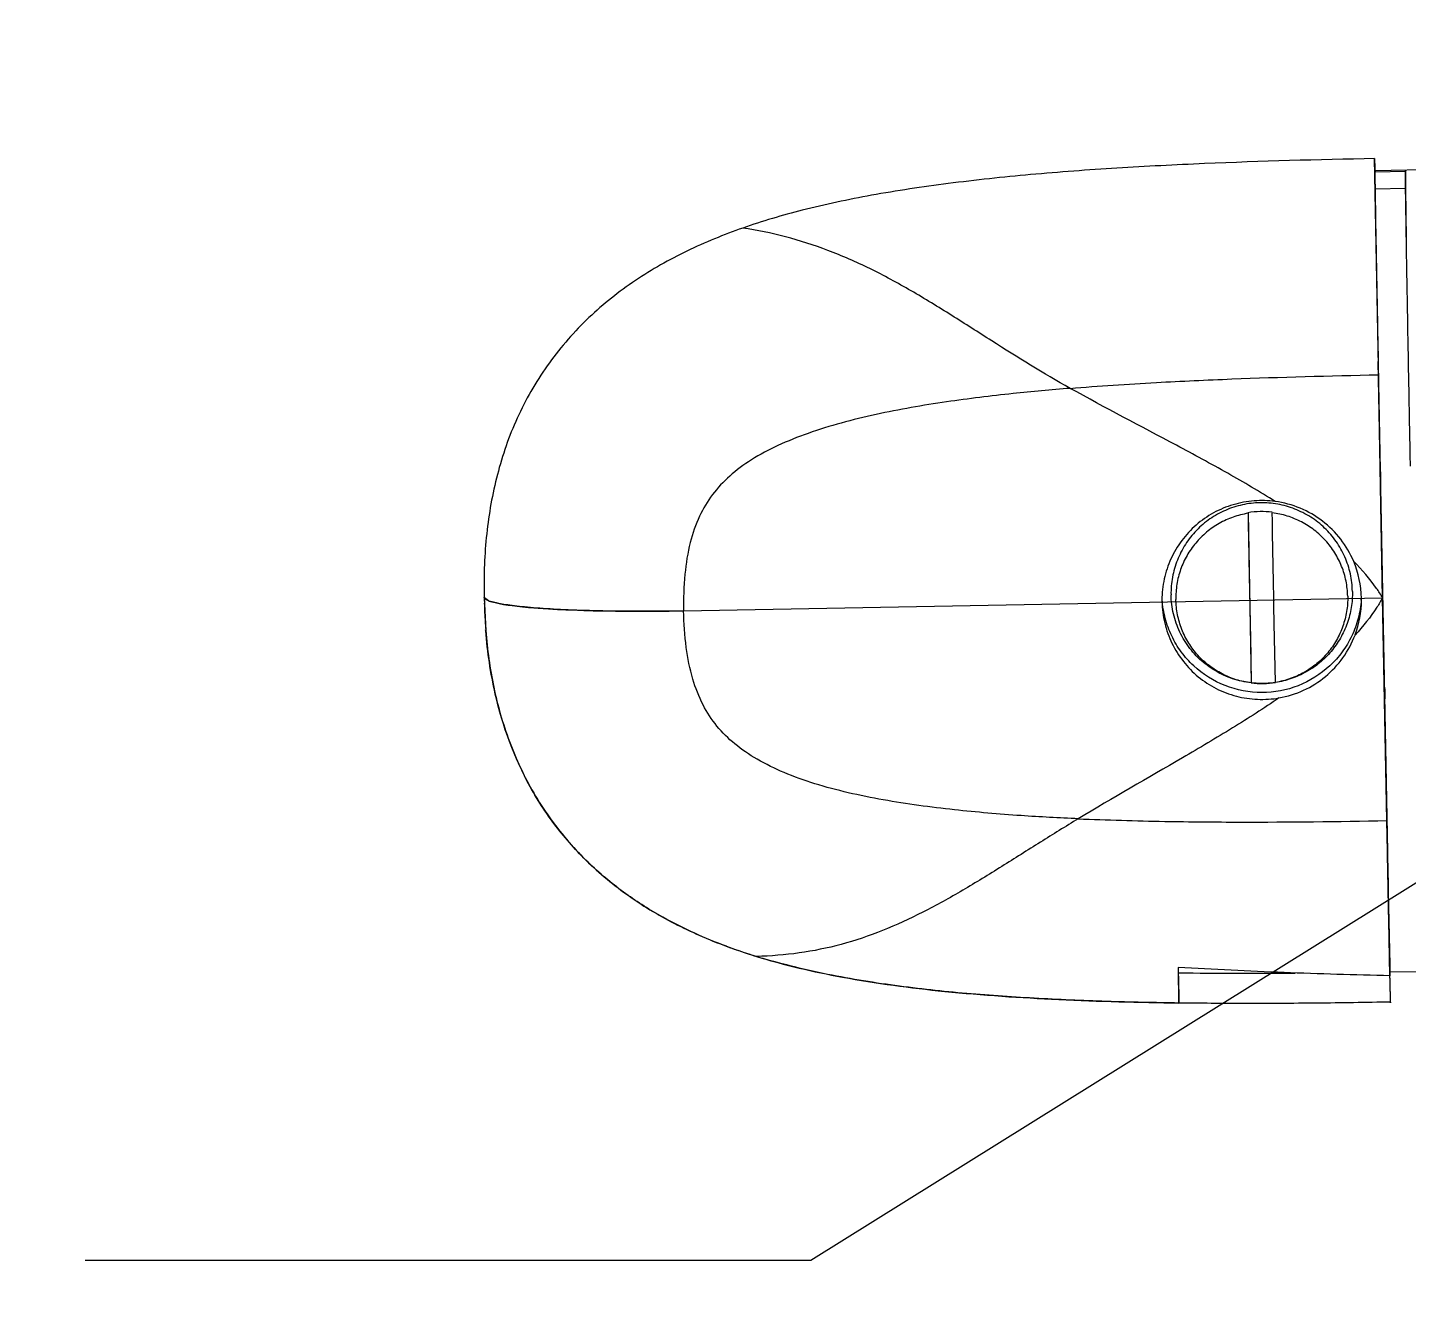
# Model space of a CAD drawing. Header units: millimetres. Extents: x 0 to 420, y 0 to 297.
# Drawn here: x 114.14 to 125.56, y 160.68 to 171.18 of the extents above; entities that cross this region are included whole.
import ezdxf

# ---------------------------------------------------------------- set-up
doc = ezdxf.new("R2010")
doc.units = ezdxf.units.MM
doc.header["$LTSCALE"] = 23.1
doc.layers.get('0').update_dxf_attribs({"linetype": 'CONTINUOUS'})
doc.layers.add('02___PRT_ALL_AXES', color=7, linetype='CONTINUOUS')
doc.styles.get("Standard").update_dxf_attribs({"font": 'txt', "width": 0.85})
doc.dimstyles.get("Standard").update_dxf_attribs({"dimtxt": 3.5, "dimasz": 3.5, "dimexe": 1.5, "dimexo": 1, "dimtad": 1, "dimtxsty": 'STANDARD', "dimcen": 0.09, "dimadec": 0, "dimazin": 0, "dimtol": 1, "dimtp": 0.01, "dimtm": 0.01, "dimtfac": 1, "dimtofl": 0, "dimtmove": 0, "dimatfit": 3, "dimfxl": 1, "dimtolj": 1, "dimarcsym": 0})

msp = doc.modelspace()

# ---------------------------------------------------------------- linework, layer by layer
at = {"color": 7, "linetype": 'CONTINUOUS'}
for p, q in [((125.392, 164.367), (125.283, 170.094)), ((125.288, 169.997), (126.537, 170.021)), ((125.288, 169.997), (125.288, 169.985)), ((125.288, 169.985), (125.537, 169.989)), ((125.288, 169.845), (125.288, 169.985)), ((125.538, 169.999), (125.537, 169.989)), ((125.537, 169.989), (125.537, 169.85)), ((125.538, 170.002), (125.538, 169.999)), ((125.288, 169.845), (125.537, 169.85)), ((125.537, 169.85), (125.545, 169.428)), ((125.313, 168.501), (125.313, 168.418)), ((125.332, 167.422), (125.313, 168.418)), ((125.349, 166.464), (125.314, 168.307)), ((125.332, 167.505), (125.33, 167.505)), ((125.332, 167.505), (125.332, 167.422)), ((124.236, 167.166), (124.263, 165.76)), ((124.236, 167.162), (124.236, 167.166)), ((124.436, 167.17), (124.436, 167.166)), ((117.918, 166.517), (117.919, 166.468)), ((117.918, 166.517), (117.919, 166.468)), ((117.919, 166.468), (117.932, 166.192)), ((123.524, 166.446), (123.524, 166.43)), ((125.174, 166.445), (125.174, 166.461)), ((125.366, 165.712), (125.366, 165.629)), ((125.41, 163.339), (125.366, 165.629)), ((123.665, 163.114), (123.66, 163.409)), ((125.411, 163.371), (125.661, 163.376))]:
    msp.add_line(p, q, dxfattribs=at)
at = {"color": 4, "linetype": 'CONTINUOUS'}
for p, q in [((117.919, 166.468), (117.919, 166.468)), ((119.568, 166.355), (125.349, 166.464)), ((125.384, 164.622), (125.349, 166.464)), ((117.932, 166.19), (117.931, 166.2)), ((125.389, 164.367), (125.384, 164.622)), ((125.392, 164.367), (125.39, 164.367)), ((125.41, 163.339), (125.409, 163.387)), ((125.41, 163.329), (125.41, 163.339)), ((123.665, 163.114), (123.629, 163.115))]:
    msp.add_line(p, q, dxfattribs=at)
at = {"color": 7, "linetype": 'CONTINUOUS'}
msp.add_lwpolyline([(117.919, 166.468), (117.927, 166.259), (117.932, 166.192)], dxfattribs=at)
for centre, radius, start, end in [((124.349, 166.46), 0.716, 83.049, 99.1139), ((124.355, 166.446), 0.819, 1.0922, 22.8689), ((124.355, 166.446), 0.819, 339.3091, 359.9792), ((124.353, 166.502), 0.821, 356.0283, 357.1313), ((124.349, 166.471), 0.716, 263.049, 279.1139), ((124.267, 211.602), 48.242, 269.2792, 270.4274)]:
    msp.add_arc(centre, radius, start, end, dxfattribs=at)
at = {"color": 4, "linetype": 'CONTINUOUS'}
for centre, radius, start, end in [((122.546, 166.551), 4.628, 181.6225, 183.5205), ((122.228, 166.533), 4.309, 183.5357, 184.2595), ((122.136, 166.526), 4.217, 184.2615, 184.4327), ((121.579, 168.067), 4.78, 249.7319, 252.8865), ((121.718, 168.511), 5.245, 252.8582, 254.3956)]:
    msp.add_arc(centre, radius, start, end, dxfattribs=at)
at = {"color": 7, "linetype": 'CONTINUOUS'}
for points, knots in [([(125.283, 170.094), (124.814, 170.085), (124.103, 170.066), (123.155, 170.018), (122.447, 169.966), (121.77, 169.894), (121.139, 169.8), (120.571, 169.68), (120.219, 169.577), (120.058, 169.52)], [0, 0, 0, 0, 0.266745, 0.404426, 0.540029, 0.670118, 0.791826, 0.902602, 1, 1, 1, 1]), ([(125.283, 170.094), (125.283, 170.073), (125.284, 170.008), (125.286, 169.874), (125.289, 169.676), (125.295, 169.325), (125.304, 168.862), (125.311, 168.486), (125.314, 168.307)], [0, 0, 0, 0, 0.035017, 0.110231, 0.223784, 0.368141, 0.699888, 1, 1, 1, 1]), ([(125.579, 167.551), (125.576, 167.72), (125.57, 168.047), (125.562, 168.446), (125.557, 168.744), (125.554, 168.949), (125.55, 169.138), (125.547, 169.311), (125.545, 169.467), (125.543, 169.604), (125.541, 169.706), (125.54, 169.778), (125.539, 169.824), (125.539, 169.865), (125.538, 169.901), (125.538, 169.931), (125.538, 169.956), (125.538, 169.973), (125.537, 169.984), (125.537, 169.99), (125.538, 169.995), (125.537, 169.999), (125.538, 170), (125.537, 170.002), (125.538, 170.002)], [0, 0, 0, 0, 0.207044, 0.399555, 0.488702, 0.572287, 0.649741, 0.720532, 0.78418, 0.840248, 0.888356, 0.909319, 0.928174, 0.944887, 0.959429, 0.971778, 0.981911, 0.98981, 0.992918, 0.995463, 0.997445, 0.998862, 0.999713, 1, 1, 1, 1]), ([(120.058, 169.52), (119.9, 169.465), (119.594, 169.341), (119.162, 169.097), (118.774, 168.789), (118.445, 168.415), (118.191, 167.984), (118.023, 167.515), (117.931, 167.022), (117.916, 166.686), (117.918, 166.517)], [0, 0, 0, 0, 0.125712, 0.248952, 0.372726, 0.497639, 0.622956, 0.747479, 0.87216, 1, 1, 1, 1]), ([(122.765, 168.195), (122.544, 168.318), (122.219, 168.521), (121.786, 168.799), (121.453, 169.003), (121.114, 169.188), (120.767, 169.34), (120.415, 169.454), (120.176, 169.502), (120.058, 169.52)], [0, 0, 0, 0, 0.249314, 0.378562, 0.507858, 0.635338, 0.759893, 0.881327, 1, 1, 1, 1]), ([(122.765, 168.195), (123.002, 168.215), (123.448, 168.244), (124.298, 168.283), (124.91, 168.299), (125.314, 168.307)], [0, 0, 0, 0, 0.280103, 0.525062, 1, 1, 1, 1]), ([(122.765, 168.195), (122.607, 168.183), (122.266, 168.151), (121.729, 168.086), (121.255, 168.004), (120.874, 167.912), (120.602, 167.828), (120.352, 167.729), (120.133, 167.613), (119.949, 167.478), (119.801, 167.321), (119.69, 167.134), (119.613, 166.911), (119.572, 166.647), (119.566, 166.456), (119.568, 166.355)], [0, 0, 0, 0, 0.113885, 0.246984, 0.38939, 0.460512, 0.529325, 0.594211, 0.653878, 0.707848, 0.757817, 0.807912, 0.863163, 0.927104, 1, 1, 1, 1]), ([(124.461, 167.26), (124.332, 167.341), (124.062, 167.499), (123.494, 167.807), (123.056, 168.034), (122.765, 168.195)], [0, 0, 0, 0, 0.235774, 0.484557, 1, 1, 1, 1]), ([(124.461, 167.26), (124.403, 167.268), (124.285, 167.271), (124.111, 167.239), (123.948, 167.171), (123.803, 167.07), (123.683, 166.94), (123.593, 166.788), (123.537, 166.621), (123.524, 166.504), (123.524, 166.446)], [0, 0, 0, 0, 0.125221, 0.250435, 0.375601, 0.500676, 0.625633, 0.750491, 0.875267, 1, 1, 1, 1]), ([(125.099, 166.516), (125.098, 166.565), (125.087, 166.663), (125.041, 166.803), (124.969, 166.932), (124.873, 167.044), (124.757, 167.135), (124.625, 167.202), (124.482, 167.242), (124.335, 167.254), (124.188, 167.237), (124.047, 167.191), (123.918, 167.119), (123.806, 167.024), (123.714, 166.908), (123.647, 166.777), (123.606, 166.635), (123.598, 166.537), (123.599, 166.488)], [0, 0, 0, 0, 0.062386, 0.124787, 0.187225, 0.249706, 0.312234, 0.374804, 0.437406, 0.500023, 0.562639, 0.625235, 0.687798, 0.750317, 0.812789, 0.87522, 0.937616, 1, 1, 1, 1]), ([(125.11, 166.764), (125.082, 166.829), (125.01, 166.953), (124.857, 167.105), (124.671, 167.213), (124.532, 167.25), (124.461, 167.26)], [0, 0, 0, 0, 0.249685, 0.499597, 0.749714, 1, 1, 1, 1]), ([(124.236, 167.162), (124.194, 167.155), (124.112, 167.134), (123.996, 167.082), (123.891, 167.009), (123.801, 166.919), (123.728, 166.815), (123.675, 166.699), (123.644, 166.576), (123.638, 166.492), (123.639, 166.45)], [0, 0, 0, 0, 0.125242, 0.250423, 0.375538, 0.500567, 0.625513, 0.750388, 0.875203, 1, 1, 1, 1]), ([(124.236, 167.162), (124.238, 167.045), (124.247, 166.578), (124.256, 166.111), (124.263, 165.76)], [0, 0, 0, 0, 0.249559, 1, 1, 1, 1]), ([(124.463, 165.764), (124.46, 165.872), (124.451, 166.339), (124.442, 166.807), (124.436, 167.166)], [0, 0, 0, 0, 0.231366, 1, 1, 1, 1]), ([(125.06, 166.476), (125.059, 166.519), (125.05, 166.603), (125.014, 166.725), (124.956, 166.838), (124.88, 166.94), (124.786, 167.026), (124.679, 167.094), (124.561, 167.143), (124.478, 167.161), (124.436, 167.166)], [0, 0, 0, 0, 0.124787, 0.2496, 0.374476, 0.499427, 0.624462, 0.74958, 0.874763, 1, 1, 1, 1]), ([(125.349, 166.464), (125.333, 166.491), (125.263, 166.598), (125.179, 166.695), (125.11, 166.764)], [0, 0, 0, 0, 0.238538, 1, 1, 1, 1]), ([(125.099, 166.516), (125.1, 166.472), (125.094, 166.382), (125.06, 166.251), (125.003, 166.129), (124.926, 166.018), (124.83, 165.923), (124.718, 165.847), (124.595, 165.792), (124.507, 165.77), (124.463, 165.764)], [0, 0, 0, 0, 0.124795, 0.24961, 0.374484, 0.49943, 0.62446, 0.749574, 0.874761, 1, 1, 1, 1]), ([(119.568, 166.355), (119.442, 166.353), (119.205, 166.351), (118.876, 166.354), (118.596, 166.364), (118.394, 166.375), (118.257, 166.387), (118.172, 166.396), (118.099, 166.406), (118.038, 166.416), (117.989, 166.427), (117.956, 166.437), (117.937, 166.447), (117.925, 166.454), (117.919, 166.462), (117.919, 166.468)], [0, 0, 0, 0, 0.227315, 0.425653, 0.593385, 0.731243, 0.789392, 0.84052, 0.884699, 0.921884, 0.951987, 0.974835, 0.983541, 0.990486, 1, 1, 1, 1]), ([(123.524, 166.43), (123.526, 166.371), (123.541, 166.253), (123.601, 166.085), (123.696, 165.934), (123.821, 165.806), (123.97, 165.708), (124.138, 165.645), (124.315, 165.618), (124.434, 165.626), (124.492, 165.636)], [0, 0, 0, 0, 0.124727, 0.249502, 0.374363, 0.499324, 0.624404, 0.749575, 0.874788, 1, 1, 1, 1]), ([(125.172, 166.446), (125.169, 166.394), (125.152, 166.292), (125.098, 166.147), (125.019, 166.014), (124.881, 165.859), (124.659, 165.719), (124.349, 165.661), (124.04, 165.719), (123.817, 165.86), (123.68, 166.014), (123.6, 166.147), (123.547, 166.293), (123.53, 166.395), (123.526, 166.446)], [0, 0, 0, 0, 0.062543, 0.125074, 0.187648, 0.250264, 0.375073, 0.500001, 0.624929, 0.749738, 0.812354, 0.874927, 0.937462, 1, 1, 1, 1]), ([(124.463, 165.764), (124.41, 165.756), (124.303, 165.751), (124.145, 165.778), (123.996, 165.837), (123.862, 165.926), (123.751, 166.042), (123.667, 166.178), (123.614, 166.329), (123.6, 166.435), (123.599, 166.488)], [0, 0, 0, 0, 0.125213, 0.250415, 0.375563, 0.500629, 0.625595, 0.750465, 0.87525, 1, 1, 1, 1]), ([(124.263, 165.76), (124.221, 165.766), (124.137, 165.783), (124.02, 165.832), (123.912, 165.9), (123.819, 165.986), (123.742, 166.088), (123.685, 166.201), (123.649, 166.323), (123.64, 166.407), (123.639, 166.45)], [0, 0, 0, 0, 0.125237, 0.25042, 0.375538, 0.500573, 0.625524, 0.7504, 0.875213, 1, 1, 1, 1]), ([(125.06, 166.476), (125.061, 166.434), (125.055, 166.35), (125.023, 166.227), (124.97, 166.111), (124.898, 166.007), (124.807, 165.917), (124.703, 165.844), (124.587, 165.792), (124.504, 165.771), (124.463, 165.764)], [0, 0, 0, 0, 0.124797, 0.249612, 0.374487, 0.499433, 0.624462, 0.749577, 0.874758, 1, 1, 1, 1]), ([(125.349, 166.464), (125.334, 166.438), (125.269, 166.328), (125.188, 166.228), (125.121, 166.156)], [0, 0, 0, 0, 0.23854, 1, 1, 1, 1]), ([(122.832, 164.637), (122.674, 164.644), (122.332, 164.662), (121.794, 164.708), (121.316, 164.772), (120.932, 164.849), (120.657, 164.922), (120.404, 165.012), (120.18, 165.12), (119.991, 165.248), (119.838, 165.399), (119.72, 165.581), (119.634, 165.802), (119.583, 166.064), (119.57, 166.254), (119.568, 166.355)], [0, 0, 0, 0, 0.11388, 0.246974, 0.389377, 0.460499, 0.529313, 0.5942, 0.65387, 0.707844, 0.757816, 0.807915, 0.863168, 0.927108, 1, 1, 1, 1]), ([(117.932, 166.192), (117.944, 166.035), (117.987, 165.724), (118.095, 165.346), (118.216, 165.057), (118.362, 164.779), (118.59, 164.458), (118.925, 164.128), (119.309, 163.861), (119.727, 163.651), (120.022, 163.545), (120.172, 163.499)], [0, 0, 0, 0, 0.126137, 0.250867, 0.313284, 0.375954, 0.501572, 0.626547, 0.750408, 0.873947, 1, 1, 1, 1]), ([(124.492, 165.636), (124.562, 165.648), (124.7, 165.691), (124.882, 165.806), (125.029, 165.963), (125.096, 166.09), (125.121, 166.156)], [0, 0, 0, 0, 0.250294, 0.500407, 0.750313, 1, 1, 1, 1]), ([(124.492, 165.636), (124.367, 165.55), (124.103, 165.382), (123.547, 165.053), (123.117, 164.809), (122.832, 164.637)], [0, 0, 0, 0, 0.235773, 0.484556, 1, 1, 1, 1]), ([(122.832, 164.637), (122.727, 164.574), (122.516, 164.442), (122.199, 164.242), (121.879, 164.044), (121.552, 163.862), (121.217, 163.708), (120.875, 163.592), (120.525, 163.521), (120.29, 163.502), (120.172, 163.499)], [0, 0, 0, 0, 0.125659, 0.254155, 0.383195, 0.510934, 0.636234, 0.758972, 0.879915, 1, 1, 1, 1]), ([(122.832, 164.637), (123.07, 164.627), (123.517, 164.614), (124.368, 164.607), (124.98, 164.614), (125.384, 164.622)], [0, 0, 0, 0, 0.280105, 0.525064, 1, 1, 1, 1]), ([(125.384, 164.622), (125.386, 164.515), (125.394, 164.088), (125.403, 163.66), (125.41, 163.339)], [0, 0, 0, 0, 0.248744, 1, 1, 1, 1]), ([(120.172, 163.499), (120.404, 163.427), (120.92, 163.308), (121.757, 163.198), (122.687, 163.136), (123.333, 163.119), (123.665, 163.114)], [0, 0, 0, 0, 0.206898, 0.449366, 0.717541, 1, 1, 1, 1]), ([(125.41, 163.339), (125.118, 163.346), (124.533, 163.363), (123.95, 163.391), (123.658, 163.409)], [0, 0, 0, 0, 0.500005, 1, 1, 1, 1]), ([(123.658, 163.409), (123.659, 163.367), (123.66, 163.309), (123.662, 163.237), (123.663, 163.196), (123.664, 163.163), (123.664, 163.139), (123.665, 163.123), (123.665, 163.116), (123.665, 163.114)], [0, 0, 0, 0, 0.421832, 0.591775, 0.733063, 0.844983, 0.927, 0.978749, 1, 1, 1, 1])]:
    msp.add_open_spline(points, degree=3, knots=knots, dxfattribs=at)
at = {"color": 4, "linetype": 'CONTINUOUS'}
for points, knots in [([(117.919, 166.468), (117.922, 166.465), (117.926, 166.462), (117.932, 166.458), (117.937, 166.454), (117.941, 166.451), (117.945, 166.448), (117.948, 166.446), (117.95, 166.444), (117.952, 166.443), (117.954, 166.441), (117.955, 166.441), (117.956, 166.44), (117.957, 166.439), (117.958, 166.438), (117.958, 166.438), (117.959, 166.438), (117.959, 166.437), (117.96, 166.437), (117.96, 166.437), (117.96, 166.437), (117.96, 166.437), (117.96, 166.437), (117.96, 166.437), (117.961, 166.437), (117.962, 166.436), (117.962, 166.436), (117.964, 166.436), (117.965, 166.436), (117.967, 166.435), (117.969, 166.435), (117.973, 166.434), (117.978, 166.433), (117.985, 166.431), (117.992, 166.429), (118, 166.427), (118.011, 166.425), (118.025, 166.422), (118.036, 166.419), (118.045, 166.417), (118.051, 166.416), (118.058, 166.414), (118.064, 166.413), (118.068, 166.412), (118.071, 166.411), (118.074, 166.41), (118.076, 166.41), (118.078, 166.41), (118.079, 166.409), (118.08, 166.409), (118.08, 166.409), (118.081, 166.409), (118.081, 166.409), (118.082, 166.409), (118.082, 166.409), (118.083, 166.409), (118.084, 166.408), (118.085, 166.408), (118.087, 166.408), (118.089, 166.408), (118.093, 166.407), (118.097, 166.407), (118.102, 166.406), (118.109, 166.405), (118.118, 166.404), (118.129, 166.403), (118.143, 166.401), (118.161, 166.399), (118.182, 166.397), (118.2, 166.394), (118.215, 166.393), (118.225, 166.391), (118.236, 166.39), (118.247, 166.389), (118.256, 166.388), (118.263, 166.387), (118.267, 166.386), (118.271, 166.386), (118.273, 166.386), (118.275, 166.386), (118.276, 166.385), (118.277, 166.385), (118.277, 166.385), (118.277, 166.385), (118.278, 166.385), (118.278, 166.385), (118.279, 166.385), (118.281, 166.385), (118.283, 166.385), (118.286, 166.385), (118.29, 166.384), (118.295, 166.384), (118.3, 166.384), (118.308, 166.383), (118.315, 166.383), (118.324, 166.382), (118.336, 166.381), (118.355, 166.38), (118.379, 166.378), (118.407, 166.376), (118.435, 166.374), (118.459, 166.373), (118.478, 166.371), (118.49, 166.371), (118.499, 166.37), (118.506, 166.37), (118.513, 166.369), (118.519, 166.369), (118.524, 166.368), (118.528, 166.368), (118.531, 166.368), (118.533, 166.368), (118.534, 166.368), (118.536, 166.368), (118.537, 166.367), (118.539, 166.367), (118.541, 166.367), (118.544, 166.367), (118.547, 166.367), (118.553, 166.367), (118.56, 166.367), (118.572, 166.366), (118.586, 166.366), (118.603, 166.365), (118.621, 166.364), (118.638, 166.364), (118.673, 166.363), (118.713, 166.361), (118.759, 166.359), (118.788, 166.358), (118.808, 166.358), (118.819, 166.357), (118.828, 166.357), (118.837, 166.357), (118.844, 166.356), (118.849, 166.356), (118.851, 166.356), (118.853, 166.356), (118.855, 166.356), (118.856, 166.356), (118.86, 166.356), (118.864, 166.356), (118.868, 166.356), (118.875, 166.356), (118.886, 166.356), (118.902, 166.355), (118.921, 166.355), (118.94, 166.355), (118.959, 166.355), (118.984, 166.355), (119.015, 166.354), (119.053, 166.354), (119.091, 166.353), (119.123, 166.353), (119.148, 166.353), (119.164, 166.352), (119.177, 166.352), (119.185, 166.352), (119.191, 166.352), (119.196, 166.352), (119.2, 166.352), (119.203, 166.352), (119.206, 166.352), (119.211, 166.352), (119.217, 166.352), (119.226, 166.352), (119.236, 166.352), (119.249, 166.352), (119.266, 166.353), (119.293, 166.353), (119.327, 166.353), (119.367, 166.354), (119.421, 166.354), (119.488, 166.355), (119.541, 166.355), (119.568, 166.355)], [0, 0, 0, 0, 0.03125, 0.046875, 0.0625, 0.078125, 0.09375, 0.101562, 0.109375, 0.117188, 0.121094, 0.125, 0.128906, 0.132812, 0.134766, 0.136719, 0.138672, 0.139648, 0.140625, 0.141602, 0.14209, 0.142578, 0.142822, 0.143066, 0.143555, 0.144531, 0.145508, 0.146484, 0.148438, 0.150391, 0.152344, 0.15625, 0.164062, 0.171875, 0.179688, 0.1875, 0.203125, 0.21875, 0.234375, 0.242188, 0.25, 0.257812, 0.265625, 0.269531, 0.273438, 0.277344, 0.279297, 0.28125, 0.282227, 0.283203, 0.28418, 0.285156, 0.2854, 0.285645, 0.286133, 0.286621, 0.287109, 0.288086, 0.289062, 0.291016, 0.292969, 0.296875, 0.300781, 0.304688, 0.3125, 0.320312, 0.328125, 0.34375, 0.359375, 0.375, 0.382812, 0.390625, 0.398438, 0.40625, 0.414062, 0.417969, 0.421875, 0.423828, 0.425781, 0.426758, 0.427734, 0.428223, 0.428467, 0.428589, 0.428711, 0.429199, 0.429688, 0.430664, 0.431641, 0.433594, 0.435547, 0.4375, 0.441406, 0.445312, 0.449219, 0.453125, 0.460938, 0.46875, 0.484375, 0.5, 0.515625, 0.53125, 0.539062, 0.546875, 0.550781, 0.554688, 0.558594, 0.5625, 0.564453, 0.566406, 0.568359, 0.569336, 0.570312, 0.570801, 0.571289, 0.572266, 0.573242, 0.574219, 0.576172, 0.578125, 0.582031, 0.585938, 0.59375, 0.601562, 0.609375, 0.617188, 0.625, 0.65625, 0.671875, 0.6875, 0.695312, 0.699219, 0.703125, 0.707031, 0.710938, 0.712891, 0.713867, 0.714355, 0.714844, 0.71582, 0.716797, 0.71875, 0.720703, 0.722656, 0.726562, 0.734375, 0.742188, 0.75, 0.757812, 0.765625, 0.78125, 0.796875, 0.8125, 0.828125, 0.835938, 0.84375, 0.847656, 0.851562, 0.853516, 0.855469, 0.857422, 0.858398, 0.859375, 0.861328, 0.863281, 0.867188, 0.871094, 0.875, 0.882812, 0.890625, 0.90625, 0.921875, 0.9375, 0.96875, 1, 1, 1, 1]), ([(119.923, 163.583), (119.748, 163.648), (119.469, 163.771), (119.088, 164.009), (118.791, 164.252), (118.52, 164.549), (118.214, 165.01), (118.009, 165.575), (117.946, 166.015), (117.932, 166.19)], [0, 0, 0, 0, 0.190562, 0.301336, 0.412109, 0.522883, 0.633657, 0.855204, 1, 1, 1, 1]), ([(125.409, 163.387), (125.409, 163.394), (125.408, 163.409), (125.408, 163.428), (125.407, 163.443), (125.407, 163.455), (125.407, 163.466), (125.407, 163.477), (125.407, 163.487), (125.406, 163.493), (125.406, 163.497), (125.406, 163.5), (125.406, 163.503), (125.406, 163.505), (125.406, 163.506), (125.406, 163.507), (125.406, 163.508), (125.406, 163.509), (125.406, 163.51), (125.406, 163.512), (125.406, 163.515), (125.406, 163.52), (125.406, 163.525), (125.406, 163.532), (125.405, 163.541), (125.405, 163.557), (125.405, 163.579), (125.404, 163.602), (125.404, 163.617), (125.404, 163.626), (125.404, 163.633), (125.403, 163.64), (125.403, 163.645), (125.403, 163.648), (125.403, 163.65), (125.403, 163.651), (125.403, 163.652), (125.403, 163.654), (125.403, 163.657), (125.403, 163.662), (125.403, 163.668), (125.403, 163.678), (125.402, 163.69), (125.402, 163.705), (125.402, 163.72), (125.401, 163.734), (125.401, 163.749), (125.401, 163.764), (125.401, 163.776), (125.4, 163.786), (125.4, 163.792), (125.4, 163.797), (125.4, 163.8), (125.4, 163.803), (125.4, 163.805), (125.4, 163.807), (125.4, 163.808), (125.4, 163.809), (125.4, 163.81), (125.4, 163.812), (125.4, 163.816), (125.4, 163.82), (125.4, 163.825), (125.4, 163.832), (125.399, 163.843), (125.399, 163.857), (125.399, 163.874), (125.398, 163.89), (125.398, 163.907), (125.398, 163.923), (125.397, 163.939), (125.397, 163.953), (125.397, 163.964), (125.397, 163.971), (125.397, 163.977), (125.397, 163.98), (125.397, 163.982), (125.396, 163.984), (125.396, 163.985), (125.396, 163.987), (125.396, 163.992), (125.396, 163.998), (125.396, 164.007), (125.396, 164.016), (125.396, 164.028), (125.395, 164.048), (125.395, 164.078), (125.394, 164.107), (125.394, 164.13), (125.393, 164.145), (125.393, 164.157), (125.393, 164.164), (125.393, 164.169), (125.393, 164.172), (125.393, 164.175), (125.393, 164.179), (125.392, 164.188), (125.392, 164.202), (125.392, 164.221), (125.391, 164.239), (125.391, 164.263), (125.39, 164.306), (125.389, 164.343), (125.389, 164.367)], [0, 0, 0, 0, 0.03125, 0.0625, 0.078125, 0.09375, 0.109375, 0.125, 0.140625, 0.148438, 0.152344, 0.15625, 0.160156, 0.164062, 0.165039, 0.166016, 0.166992, 0.167969, 0.169922, 0.171875, 0.175781, 0.179688, 0.1875, 0.195312, 0.203125, 0.21875, 0.25, 0.28125, 0.296875, 0.304688, 0.3125, 0.320312, 0.328125, 0.330078, 0.332031, 0.333008, 0.333984, 0.335938, 0.339844, 0.34375, 0.351562, 0.359375, 0.375, 0.390625, 0.40625, 0.421875, 0.4375, 0.453125, 0.46875, 0.476562, 0.484375, 0.488281, 0.492188, 0.496094, 0.498047, 0.499023, 0.5, 0.500977, 0.501953, 0.503906, 0.507812, 0.511719, 0.515625, 0.523438, 0.53125, 0.546875, 0.5625, 0.578125, 0.59375, 0.609375, 0.625, 0.640625, 0.648438, 0.65625, 0.660156, 0.664062, 0.666016, 0.666992, 0.667969, 0.669922, 0.671875, 0.679688, 0.6875, 0.695312, 0.703125, 0.71875, 0.75, 0.78125, 0.796875, 0.8125, 0.820312, 0.828125, 0.832031, 0.833984, 0.835938, 0.839844, 0.84375, 0.859375, 0.875, 0.890625, 0.90625, 0.9375, 1, 1, 1, 1]), ([(123.629, 163.115), (123.616, 163.115), (123.403, 163.118), (122.99, 163.128), (122.392, 163.155), (121.798, 163.199), (121.205, 163.268), (120.709, 163.356), (120.409, 163.431), (120.307, 163.459)], [0, 0, 0, 0, 0.010911, 0.190557, 0.370203, 0.549849, 0.729495, 0.909142, 1, 1, 1, 1]), ([(125.415, 163.122), (125.415, 163.122), (125.415, 163.121), (125.415, 163.12), (125.415, 163.119), (125.415, 163.118), (125.415, 163.118), (125.415, 163.117), (125.415, 163.117), (125.415, 163.116), (125.415, 163.116), (125.415, 163.116), (125.415, 163.116), (125.415, 163.116), (125.415, 163.116), (125.415, 163.116), (125.415, 163.116), (125.415, 163.117), (125.415, 163.117), (125.415, 163.118), (125.415, 163.118), (125.415, 163.12), (125.415, 163.121), (125.415, 163.123), (125.415, 163.124), (125.415, 163.124), (125.415, 163.125), (125.415, 163.125), (125.415, 163.126), (125.415, 163.126), (125.415, 163.126), (125.415, 163.126), (125.415, 163.126), (125.415, 163.126), (125.415, 163.127), (125.415, 163.127), (125.415, 163.128), (125.415, 163.129), (125.415, 163.131), (125.415, 163.133), (125.415, 163.135), (125.414, 163.138), (125.414, 163.141), (125.414, 163.143), (125.414, 163.146), (125.414, 163.148), (125.414, 163.149), (125.414, 163.15), (125.414, 163.151), (125.414, 163.152), (125.414, 163.152), (125.414, 163.153), (125.414, 163.153), (125.414, 163.153), (125.414, 163.153), (125.414, 163.154), (125.414, 163.154), (125.414, 163.155), (125.414, 163.156), (125.414, 163.157), (125.414, 163.159), (125.414, 163.162), (125.414, 163.165), (125.414, 163.169), (125.414, 163.173), (125.413, 163.177), (125.413, 163.181), (125.413, 163.184), (125.413, 163.188), (125.413, 163.19), (125.413, 163.192), (125.413, 163.193), (125.413, 163.194), (125.413, 163.195), (125.413, 163.195), (125.413, 163.195), (125.413, 163.196), (125.413, 163.197), (125.413, 163.198), (125.413, 163.2), (125.413, 163.202), (125.413, 163.205), (125.413, 163.209), (125.412, 163.215), (125.412, 163.224), (125.412, 163.234), (125.412, 163.24), (125.412, 163.244), (125.412, 163.247), (125.412, 163.249), (125.412, 163.251), (125.412, 163.252), (125.412, 163.253), (125.412, 163.253), (125.412, 163.254), (125.412, 163.254), (125.412, 163.255), (125.412, 163.257), (125.411, 163.259), (125.411, 163.262), (125.411, 163.267), (125.411, 163.273), (125.411, 163.28), (125.411, 163.289), (125.411, 163.301), (125.41, 163.315), (125.41, 163.325), (125.41, 163.329)], [0, 0, 0, 0, 0.03125, 0.0625, 0.09375, 0.109375, 0.125, 0.140625, 0.148438, 0.15625, 0.160156, 0.164062, 0.166016, 0.166992, 0.167969, 0.169922, 0.171875, 0.179688, 0.1875, 0.195312, 0.203125, 0.21875, 0.25, 0.28125, 0.296875, 0.304688, 0.3125, 0.320312, 0.324219, 0.328125, 0.330078, 0.332031, 0.333008, 0.333984, 0.335938, 0.339844, 0.34375, 0.351562, 0.359375, 0.375, 0.390625, 0.40625, 0.421875, 0.4375, 0.453125, 0.46875, 0.476562, 0.484375, 0.488281, 0.492188, 0.496094, 0.498047, 0.499023, 0.5, 0.500977, 0.501953, 0.503906, 0.507812, 0.511719, 0.515625, 0.523438, 0.53125, 0.546875, 0.5625, 0.578125, 0.59375, 0.609375, 0.625, 0.640625, 0.648438, 0.65625, 0.660156, 0.664062, 0.666016, 0.666992, 0.667969, 0.669922, 0.671875, 0.675781, 0.679688, 0.6875, 0.695312, 0.703125, 0.71875, 0.75, 0.78125, 0.796875, 0.804688, 0.8125, 0.820312, 0.824219, 0.828125, 0.830078, 0.832031, 0.833008, 0.833984, 0.835938, 0.839844, 0.84375, 0.851562, 0.859375, 0.875, 0.890625, 0.90625, 0.9375, 0.96875, 1, 1, 1, 1]), ([(125.415, 163.122), (125.211, 163.118), (124.804, 163.112), (124.221, 163.109), (123.842, 163.112), (123.665, 163.114)], [0, 0, 0, 0, 0.34736, 0.694719, 1, 1, 1, 1])]:
    msp.add_open_spline(points, degree=3, knots=knots, dxfattribs=at)
at = {"color": 7, "linetype": 'CONTINUOUS'}
msp.add_open_spline([(124.263, 165.76), (124.263, 165.76), (124.263, 165.76), (124.263, 165.76), (124.263, 165.76)], degree=3, dxfattribs=at)
at = {"layer": '02___PRT_ALL_AXES', "color": 7, "linetype": 'CONTINUOUS'}
msp.add_line((125.288, 169.997), (125.285, 169.997), dxfattribs=at)

# ---------------------------------------------------------------- leaders
at = {"color": 2, "linetype": 'CONTINUOUS'}
for points in [[(165.689, 189.087), (120.619, 160.986), (114.619, 160.986)], [(164.345, 184.64), (116.318, 151.049), (110.318, 151.049)], [(163.373, 179.395), (111.235, 141.889), (105.235, 141.889)], [(163.6, 173.593), (105.886, 135.089), (99.886, 135.089)], [(162.482, 168.695), (99.422, 123.964), (93.422, 123.964)]]:
    msp.add_leader(points, dimstyle='STANDARD', override={"dimtad": 0, "dimldrblk": 'DOT'}, dxfattribs=at)

doc.saveas('drawing.dxf')
